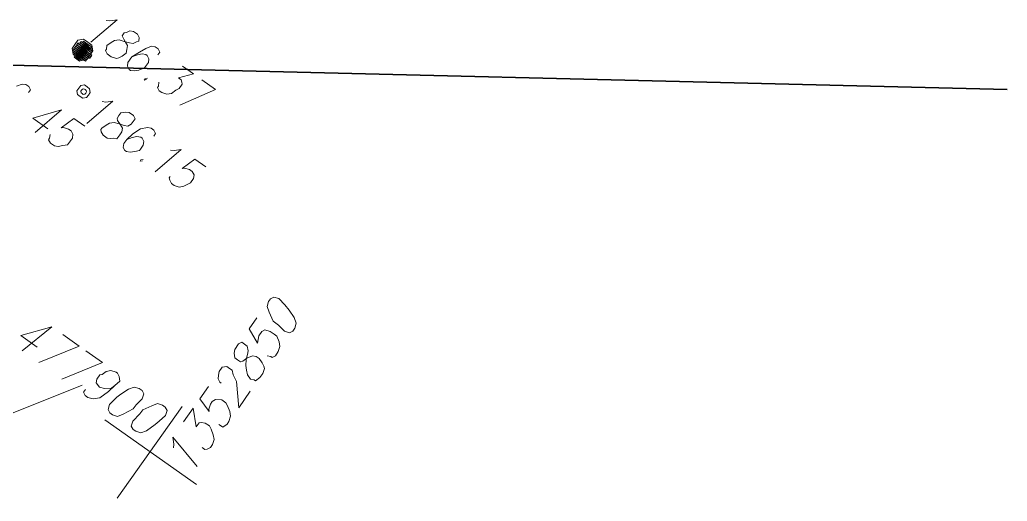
# Model space of a CAD drawing. Header units: millimetres. Extents: x -45570 to 57695, y -24100 to 57483.
# Drawn here: x 31121 to 57695, y 21403 to 34351 of the extents above; entities that cross this region are included whole.
import ezdxf

# ---------------------------------------------------------------- set-up
doc = ezdxf.new("R2010")
doc.units = ezdxf.units.MM
doc.layers.add('НВК_граница', color=6, linetype='Continuous', lineweight=35)
doc.layers.add('НВК_топо', color=9, linetype='Continuous', lineweight=9)

# ---------------------------------------------------------------- blocks, each defined once
blk = doc.blocks.new('ТОПО')
at = {"layer": 'НВК_граница'}
blk.add_line((26654, 33235), (57695, 32472), dxfattribs=at)
at = {"layer": 'НВК_топо'}
for p, q in [((33738, 34351), (33033, 33746)), ((33450, 34334), (33549, 34319)), ((33549, 34319), (33738, 34351)), ((34080, 34054), (33991, 34007)), ((34179, 34039), (34080, 34054)), ((34290, 33961), (34179, 34039)), ((32745, 33729), (32771, 33766)), ((33065, 33557), (32771, 33766)), ((32771, 33766), (32808, 33740)), ((33065, 33557), (32771, 33766)), ((32771, 33766), (33076, 33495)), ((32771, 33766), (33076, 33495)), ((32808, 33740), (32834, 33776)), ((33055, 33620), (32834, 33776)), ((32834, 33776), (32871, 33750)), ((33055, 33620), (32834, 33776)), ((32834, 33776), (33029, 33583)), ((32834, 33776), (33029, 33583)), ((33018, 33646), (32871, 33750)), ((32871, 33750), (32908, 33724)), ((33018, 33646), (32871, 33750)), ((32871, 33750), (33018, 33646)), ((32871, 33750), (33018, 33646)), ((33018, 33646), (32871, 33750)), ((33018, 33646), (32871, 33750)), ((32871, 33750), (33055, 33620)), ((32871, 33750), (33055, 33620)), ((33583, 33743), (33672, 33791)), ((33672, 33791), (33798, 33812)), ((33798, 33812), (33934, 33771)), ((33928, 33996), (33876, 33922)), ((33876, 33922), (33923, 33834)), ((33923, 33834), (33971, 33745)), ((33991, 34007), (33928, 33996)), ((33934, 33771), (34071, 33729)), ((34170, 33714), (34259, 33762)), ((34259, 33762), (34322, 33772)), ((34337, 33872), (34290, 33961)), ((34322, 33772), (34337, 33872)), ((32552, 33534), (32578, 33571)), ((32920, 33274), (32552, 33534)), ((32920, 33274), (32552, 33534)), ((32552, 33534), (32589, 33508)), ((32552, 33534), (32920, 33274)), ((32920, 33274), (32552, 33534)), ((32563, 33471), (32589, 33508)), ((32578, 33571), (32604, 33608)), ((32946, 33311), (32578, 33571)), ((32946, 33311), (32578, 33571)), ((32578, 33571), (32946, 33311)), ((32578, 33571), (32946, 33311)), ((32946, 33311), (32578, 33571)), ((32946, 33311), (32578, 33571)), ((32578, 33571), (32920, 33274)), ((32578, 33571), (32920, 33274)), ((32589, 33508), (32920, 33274)), ((32920, 33274), (32589, 33508)), ((32589, 33508), (32894, 33237)), ((32589, 33508), (32894, 33237)), ((32604, 33608), (32630, 33644)), ((33009, 33321), (32604, 33608)), ((33009, 33321), (32604, 33608)), ((32604, 33608), (33009, 33321)), ((32604, 33608), (33009, 33321)), ((33009, 33321), (32604, 33608)), ((33009, 33321), (32604, 33608)), ((32604, 33608), (32946, 33311)), ((32604, 33608), (32946, 33311)), ((32630, 33644), (32656, 33681)), ((33035, 33358), (32630, 33644)), ((33035, 33358), (32630, 33644)), ((32630, 33644), (33035, 33358)), ((32630, 33644), (33035, 33358)), ((33035, 33358), (32630, 33644)), ((33035, 33358), (32630, 33644)), ((32630, 33644), (33009, 33321)), ((32630, 33644), (33009, 33321)), ((32656, 33681), (32682, 33718)), ((33024, 33421), (32656, 33681)), ((33061, 33395), (32656, 33681)), ((32656, 33681), (33061, 33395)), ((33061, 33395), (32656, 33681)), ((32656, 33681), (33024, 33421)), ((33061, 33395), (32656, 33681)), ((32656, 33681), (33035, 33358)), ((32656, 33681), (33035, 33358)), ((32682, 33718), (32745, 33729)), ((33050, 33458), (32682, 33718)), ((33050, 33458), (32682, 33718)), ((32682, 33718), (33050, 33458)), ((32682, 33718), (33050, 33458)), ((33050, 33458), (32682, 33718)), ((33050, 33458), (32682, 33718)), ((32682, 33718), (33024, 33421)), ((32682, 33718), (33024, 33421)), ((33076, 33495), (32745, 33729)), ((33076, 33495), (32745, 33729)), ((32745, 33729), (33076, 33495)), ((32745, 33729), (33076, 33495)), ((33076, 33495), (32745, 33729)), ((33076, 33495), (32745, 33729)), ((32745, 33729), (33050, 33458)), ((32745, 33729), (33050, 33458)), ((33029, 33583), (32808, 33740)), ((33065, 33557), (32808, 33740)), ((32808, 33740), (33065, 33557)), ((33065, 33557), (32808, 33740)), ((32808, 33740), (33029, 33583)), ((33065, 33557), (32808, 33740)), ((32808, 33740), (33065, 33557)), ((32808, 33740), (33065, 33557)), ((32981, 33672), (32908, 33724)), ((32908, 33724), (32944, 33698)), ((33018, 33646), (32908, 33724)), ((32908, 33724), (33018, 33646)), ((33018, 33646), (32908, 33724)), ((32908, 33724), (32981, 33672)), ((33018, 33646), (32908, 33724)), ((32908, 33724), (33018, 33646)), ((32908, 33724), (33018, 33646)), ((32944, 33698), (32981, 33672)), ((32981, 33672), (33018, 33646)), ((33018, 33646), (33018, 33646)), ((33055, 33620), (33018, 33646)), ((33029, 33583), (33055, 33620)), ((33029, 33583), (33065, 33557)), ((33050, 33458), (33076, 33495)), ((33065, 33557), (33065, 33557)), ((33076, 33495), (33065, 33557)), ((33427, 33522), (33453, 33559)), ((33475, 33433), (33427, 33522)), ((33453, 33559), (33468, 33659)), ((33468, 33659), (33583, 33743)), ((33971, 33745), (34019, 33656)), ((34003, 33556), (33988, 33457)), ((34019, 33656), (34003, 33556)), ((34071, 33729), (34170, 33714)), ((34339, 33484), (34135, 33353)), ((34517, 33579), (34339, 33484)), ((34668, 33638), (34517, 33579)), ((34768, 33623), (34668, 33638)), ((34842, 33570), (34768, 33623)), ((34889, 33482), (34842, 33570)), ((32894, 33237), (32563, 33471)), ((32857, 33263), (32563, 33471)), ((32563, 33471), (32857, 33263)), ((32857, 33263), (32563, 33471)), ((32563, 33471), (32894, 33237)), ((32857, 33263), (32563, 33471)), ((32563, 33471), (32857, 33263)), ((32563, 33471), (32857, 33263)), ((32600, 33445), (32563, 33471)), ((32574, 33408), (32600, 33445)), ((32794, 33252), (32574, 33408)), ((32794, 33252), (32574, 33408)), ((32574, 33408), (32794, 33252)), ((32574, 33408), (32794, 33252)), ((32794, 33252), (32574, 33408)), ((32794, 33252), (32574, 33408)), ((32574, 33408), (32758, 33278)), ((32574, 33408), (32758, 33278)), ((32610, 33382), (32574, 33408)), ((32584, 33346), (32610, 33382)), ((32732, 33241), (32584, 33346)), ((32732, 33241), (32584, 33346)), ((32584, 33346), (32621, 33320)), ((32584, 33346), (32732, 33241)), ((32732, 33241), (32584, 33346)), ((32857, 33263), (32600, 33445)), ((32857, 33263), (32600, 33445)), ((32600, 33445), (32794, 33252)), ((32600, 33445), (32794, 33252)), ((32758, 33278), (32610, 33382)), ((32758, 33278), (32610, 33382)), ((32610, 33382), (32732, 33241)), ((32610, 33382), (32732, 33241)), ((32621, 33320), (32732, 33241)), ((32695, 33268), (32621, 33320)), ((32621, 33320), (32732, 33241)), ((32695, 33268), (32621, 33320)), ((32621, 33320), (32695, 33268)), ((32621, 33320), (32695, 33268)), ((32658, 33294), (32621, 33320)), ((32695, 33268), (32658, 33294)), ((32732, 33241), (32695, 33268)), ((32732, 33241), (32758, 33278)), ((32758, 33278), (32794, 33252)), ((32794, 33252), (32857, 33263)), ((32857, 33263), (32857, 33263)), ((32894, 33237), (32857, 33263)), ((32894, 33237), (32920, 33274)), ((32920, 33274), (32946, 33311)), ((32946, 33311), (33009, 33321)), ((33009, 33321), (33035, 33358)), ((33024, 33421), (33050, 33458)), ((33024, 33421), (33061, 33395)), ((33035, 33358), (33061, 33395)), ((33061, 33395), (33061, 33395)), ((33585, 33355), (33475, 33433)), ((33721, 33314), (33585, 33355)), ((33784, 33325), (33721, 33314)), ((33873, 33372), (33784, 33325)), ((33988, 33457), (33873, 33372)), ((34135, 33353), (34031, 33205)), ((34287, 33411), (34135, 33353)), ((34413, 33432), (34287, 33411)), ((34512, 33417), (34413, 33432)), ((34549, 33391), (34512, 33417)), ((34596, 33302), (34549, 33391)), ((34581, 33203), (34596, 33302)), ((34837, 33408), (34889, 33482)), ((34031, 33205), (34016, 33106)), ((34016, 33106), (34063, 33017)), ((34063, 33017), (34100, 32991)), ((34100, 32991), (34200, 32976)), ((34200, 32976), (34325, 32997)), ((34325, 32997), (34477, 33055)), ((34477, 33055), (34503, 33092)), ((34503, 33092), (34581, 33203)), ((35504, 33102), (35798, 32894)), ((34494, 32767), (34468, 32731)), ((34468, 32731), (34531, 32741)), ((34557, 32778), (34494, 32767)), ((35798, 32894), (35395, 32792)), ((35395, 32792), (35469, 32740)), ((35469, 32740), (35479, 32677)), ((36019, 32737), (36387, 32477)), ((31189, 32622), (31037, 32563)), ((31288, 32606), (31189, 32622)), ((31362, 32554), (31288, 32606)), ((31357, 32392), (31409, 32465)), ((31409, 32465), (31362, 32554)), ((34825, 32533), (34851, 32570)), ((34873, 32444), (34825, 32533)), ((34851, 32570), (34866, 32669)), ((34946, 32392), (34873, 32444)), ((35323, 32457), (35208, 32372)), ((35412, 32504), (35323, 32457)), ((35490, 32615), (35412, 32504)), ((36387, 32477), (35425, 32054)), ((35479, 32677), (35490, 32615)), ((33627, 32166), (32922, 31561)), ((33439, 32134), (33627, 32166)), ((35083, 32351), (34946, 32392)), ((35208, 32372), (35083, 32351)), ((32245, 31930), (31476, 31701)), ((31540, 31324), (32245, 31930)), ((33339, 32149), (33439, 32134)), ((31476, 31701), (31880, 31414)), ((32576, 31695), (32231, 31442)), ((32870, 31487), (32576, 31695)), ((33791, 31774), (33739, 31700)), ((33739, 31700), (33750, 31638)), ((33750, 31638), (33834, 31523)), ((33843, 31848), (33791, 31774)), ((33969, 31869), (33843, 31848)), ((34068, 31854), (33969, 31869)), ((34179, 31776), (34068, 31854)), ((34174, 31613), (34226, 31687)), ((34226, 31687), (34179, 31776)), ((32231, 31442), (32294, 31453)), ((32294, 31453), (32431, 31412)), ((32431, 31412), (32504, 31360)), ((32504, 31360), (32552, 31271)), ((33306, 31400), (33332, 31437)), ((33316, 31337), (33306, 31400)), ((33332, 31437), (33446, 31521)), ((33446, 31521), (33535, 31568)), ((33535, 31568), (33661, 31590)), ((33661, 31590), (33797, 31549)), ((33797, 31549), (33934, 31507)), ((33834, 31523), (33882, 31434)), ((33882, 31434), (33866, 31334)), ((33934, 31507), (34033, 31492)), ((34033, 31492), (34122, 31540)), ((34122, 31540), (34174, 31613)), ((34369, 31420), (34165, 31288)), ((34558, 31453), (34369, 31420)), ((34657, 31437), (34558, 31453)), ((34731, 31385), (34657, 31437)), ((34778, 31296), (34731, 31385)), ((31897, 31126), (31923, 31163)), ((31945, 31037), (31897, 31126)), ((31923, 31163), (31939, 31263)), ((32536, 31171), (32458, 31061)), ((32552, 31271), (32536, 31171)), ((33364, 31248), (33316, 31337)), ((33474, 31170), (33364, 31248)), ((33574, 31155), (33474, 31170)), ((33637, 31166), (33574, 31155)), ((33736, 31150), (33637, 31166)), ((33814, 31261), (33736, 31150)), ((33866, 31334), (33814, 31261)), ((33998, 31130), (33920, 31020)), ((34165, 31288), (33998, 31130)), ((34150, 31189), (33998, 31130)), ((34276, 31210), (34150, 31189)), ((34375, 31195), (34276, 31210)), ((34412, 31169), (34375, 31195)), ((34460, 31080), (34412, 31169)), ((34726, 31223), (34778, 31296)), ((32055, 30959), (31945, 31037)), ((32155, 30944), (32055, 30959)), ((32281, 30966), (32155, 30944)), ((32406, 30987), (32281, 30966)), ((32458, 31061), (32406, 30987)), ((33920, 31020), (33905, 30920)), ((33905, 30920), (33953, 30832)), ((33953, 30832), (33989, 30806)), ((34215, 30812), (34340, 30833)), ((34340, 30833), (34366, 30870)), ((34366, 30870), (34444, 30980)), ((34444, 30980), (34460, 31080)), ((35467, 30865), (34762, 30259)), ((35178, 30848), (35278, 30832)), ((35278, 30832), (35467, 30865)), ((33989, 30806), (34089, 30790)), ((34089, 30790), (34215, 30812)), ((34383, 30582), (34357, 30545)), ((34446, 30593), (34383, 30582)), ((35834, 30604), (35490, 30351)), ((36129, 30396), (35834, 30604)), ((34357, 30545), (34420, 30556)), ((35490, 30351), (35553, 30362)), ((35553, 30362), (35689, 30321)), ((35689, 30321), (35763, 30269)), ((35145, 30098), (35171, 30135)), ((35156, 30035), (35145, 30098)), ((35203, 29946), (35156, 30035)), ((35795, 30080), (35717, 29970)), ((35763, 30269), (35810, 30180)), ((35810, 30180), (35795, 30080)), ((35277, 29894), (35203, 29946)), ((35413, 29853), (35277, 29894)), ((35539, 29875), (35413, 29853)), ((35628, 29922), (35539, 29875)), ((35717, 29970), (35628, 29922)), ((37868, 26846), (37816, 26773)), ((37957, 26894), (37868, 26846)), ((38094, 26852), (37957, 26894)), ((38251, 26685), (38094, 26852)), ((37816, 26773), (37775, 26636)), ((37775, 26636), (37833, 26484)), ((38373, 26545), (38251, 26685)), ((37504, 26331), (37296, 26037)), ((37833, 26484), (37939, 26244)), ((38504, 26341), (38373, 26545)), ((38563, 26189), (38504, 26341)), ((31983, 26097), (31151, 25858)), ((31189, 25444), (31983, 26097)), ((37939, 26244), (38086, 26140)), ((38086, 26140), (38244, 25973)), ((38469, 25979), (38521, 26053)), ((38521, 26053), (38563, 26189)), ((31151, 25858), (31592, 25545)), ((32277, 25889), (32718, 25576)), ((37296, 26037), (37523, 25655)), ((37538, 25755), (37553, 25855)), ((37553, 25855), (37631, 25965)), ((37631, 25965), (37720, 26012)), ((37720, 26012), (37856, 25971)), ((37856, 25971), (37967, 25893)), ((37967, 25893), (38040, 25841)), ((38040, 25841), (38099, 25689)), ((38244, 25973), (38381, 25932)), ((38381, 25932), (38469, 25979)), ((32718, 25576), (31631, 25131)), ((37009, 25632), (36905, 25485)), ((37098, 25680), (37009, 25632)), ((37172, 25628), (37098, 25680)), ((37245, 25575), (37172, 25628)), ((37267, 25450), (37245, 25575)), ((37523, 25655), (37538, 25755)), ((38120, 25564), (38079, 25427)), ((38099, 25689), (38120, 25564)), ((32902, 25446), (33344, 25134)), ((36905, 25485), (36890, 25385)), ((36890, 25385), (36911, 25260)), ((36911, 25260), (36985, 25208)), ((37121, 25166), (37236, 25251)), ((37210, 25214), (37251, 25350)), ((37236, 25251), (37388, 25309)), ((37251, 25350), (37267, 25450)), ((37388, 25309), (37487, 25294)), ((37487, 25294), (37561, 25242)), ((37875, 25295), (37776, 25311)), ((37912, 25269), (37875, 25295)), ((38001, 25317), (37912, 25269)), ((38079, 25427), (38001, 25317)), ((33344, 25134), (32256, 24689)), ((36489, 24896), (36567, 25007)), ((36567, 25007), (36629, 25017)), ((36629, 25017), (36692, 25028)), ((36692, 25028), (36766, 24976)), ((36985, 25208), (37058, 25156)), ((37058, 25156), (37121, 25166)), ((37206, 25051), (37210, 25214)), ((37227, 24926), (37206, 25051)), ((37561, 25242), (37645, 25127)), ((37645, 25127), (37693, 25038)), ((37693, 25038), (37704, 24975)), ((33194, 24688), (33272, 24798)), ((33272, 24798), (33335, 24809)), ((33335, 24809), (33450, 24893)), ((33450, 24893), (33575, 24915)), ((33575, 24915), (33712, 24873)), ((33712, 24873), (33749, 24847)), ((33749, 24847), (33796, 24759)), ((33796, 24759), (33818, 24633)), ((36458, 24697), (36473, 24797)), ((36473, 24797), (36489, 24896)), ((36766, 24976), (36839, 24924)), ((36839, 24924), (36861, 24798)), ((36861, 24798), (36956, 24621)), ((37249, 24800), (37227, 24926)), ((37333, 24685), (37249, 24800)), ((37584, 24728), (37469, 24644)), ((37662, 24839), (37584, 24728)), ((37704, 24975), (37662, 24839)), ((24962, 21403), (32802, 24524)), ((33179, 24588), (33194, 24688)), ((33263, 24473), (33179, 24588)), ((33399, 24432), (33263, 24473)), ((33677, 24512), (33510, 24354)), ((33677, 24512), (33562, 24427)), ((33818, 24633), (33677, 24512)), ((34201, 24472), (34049, 24414)), ((34337, 24431), (34201, 24472)), ((36202, 24492), (35968, 24160)), ((36506, 24608), (36458, 24697)), ((36542, 24582), (36506, 24608)), ((36956, 24621), (37012, 23919)), ((37433, 24670), (37333, 24685)), ((37469, 24644), (37433, 24670)), ((32834, 24335), (32886, 24409)), ((32882, 24246), (32834, 24335)), ((32955, 24194), (32882, 24246)), ((33092, 24153), (32955, 24194)), ((33280, 24185), (33092, 24153)), ((33510, 24354), (33280, 24185)), ((33562, 24427), (33399, 24432)), ((33731, 24198), (33538, 24003)), ((33845, 24282), (33731, 24198)), ((34049, 24414), (33845, 24282)), ((34411, 24379), (34337, 24431)), ((34458, 24290), (34411, 24379)), ((34417, 24154), (34458, 24290)), ((37012, 23919), (37324, 24360)), ((33538, 24003), (33496, 23867)), ((33743, 21484), (35487, 23949)), ((34172, 23885), (34250, 23996)), ((34250, 23996), (34417, 24154)), ((34675, 23971), (34434, 23865)), ((34826, 24030), (34675, 23971)), ((34963, 23988), (34826, 24030)), ((35036, 23936), (34963, 23988)), ((35084, 23847), (35036, 23936)), ((35968, 24160), (36221, 23816)), ((36210, 23879), (36251, 24015)), ((36251, 24015), (36303, 24089)), ((36303, 24089), (36392, 24136)), ((36392, 24136), (36555, 24132)), ((36555, 24132), (36665, 24053)), ((36665, 24053), (36713, 23965)), ((36713, 23965), (36771, 23813)), ((33496, 23867), (33544, 23778)), ((33544, 23778), (33617, 23726)), ((33617, 23726), (33754, 23684)), ((33754, 23684), (33905, 23743)), ((33905, 23743), (34172, 23885)), ((34356, 23755), (34163, 23560)), ((34434, 23865), (34356, 23755)), ((34876, 23553), (35043, 23711)), ((35043, 23711), (35084, 23847)), ((35525, 23535), (35786, 23903)), ((35786, 23903), (35872, 23400)), ((36221, 23816), (36210, 23879)), ((36793, 23687), (36751, 23551)), ((36771, 23813), (36793, 23687)), ((33414, 23594), (35879, 21849)), ((34163, 23560), (34122, 23424)), ((34122, 23424), (34169, 23335)), ((34531, 23300), (34761, 23469)), ((34761, 23469), (34876, 23553)), ((35872, 23400), (35950, 23511)), ((35950, 23511), (36013, 23521)), ((36013, 23521), (36112, 23506)), ((36112, 23506), (36223, 23428)), ((36223, 23428), (36270, 23339)), ((36547, 23419), (36474, 23471)), ((36584, 23393), (36547, 23419)), ((36699, 23477), (36584, 23393)), ((36751, 23551), (36699, 23477)), ((34169, 23335), (34243, 23283)), ((34243, 23283), (34379, 23242)), ((34379, 23242), (34531, 23300)), ((35271, 22942), (35239, 23130)), ((35239, 23130), (35892, 22337)), ((36270, 23339), (36328, 23188)), ((36328, 23188), (36350, 23062)), ((35256, 22842), (35271, 22942)), ((36309, 22925), (36257, 22852)), ((36350, 23062), (36309, 22925)), ((36105, 22794), (36031, 22846)), ((36168, 22804), (36105, 22794)), ((36257, 22852), (36168, 22804))]:
    blk.add_line(p, q, dxfattribs=at)
for points in [[(32952, 33748), (32840, 33827), (32686, 33801), (32606, 33689)], [(32606, 33689), (32527, 33577), (32554, 33422), (32666, 33343)], [(33011, 33403), (33090, 33514), (33064, 33669), (32952, 33748)], [(32666, 33343), (32777, 33264), (32932, 33291), (33011, 33403)], [(32711, 32511), (32661, 32439), (32678, 32341), (32749, 32291)], [(32931, 32548), (32860, 32598), (32762, 32582), (32711, 32511)], [(32785, 32458), (32763, 32428), (32770, 32386), (32801, 32364)], [(32879, 32475), (32849, 32496), (32806, 32489), (32785, 32458)], [(32895, 32380), (32917, 32411), (32910, 32453), (32879, 32475)], [(32969, 32328), (33019, 32399), (33002, 32498), (32931, 32548)], [(32749, 32291), (32820, 32240), (32918, 32257), (32969, 32328)], [(32801, 32364), (32831, 32343), (32874, 32350), (32895, 32380)]]:
    blk.add_lwpolyline(points, dxfattribs=at)

msp = doc.modelspace()

# ---------------------------------------------------------------- block references
at = {"layer": 'НВК_топо'}
msp.add_blockref('ТОПО', (0, 0), dxfattribs=at)

doc.saveas('drawing.dxf')
